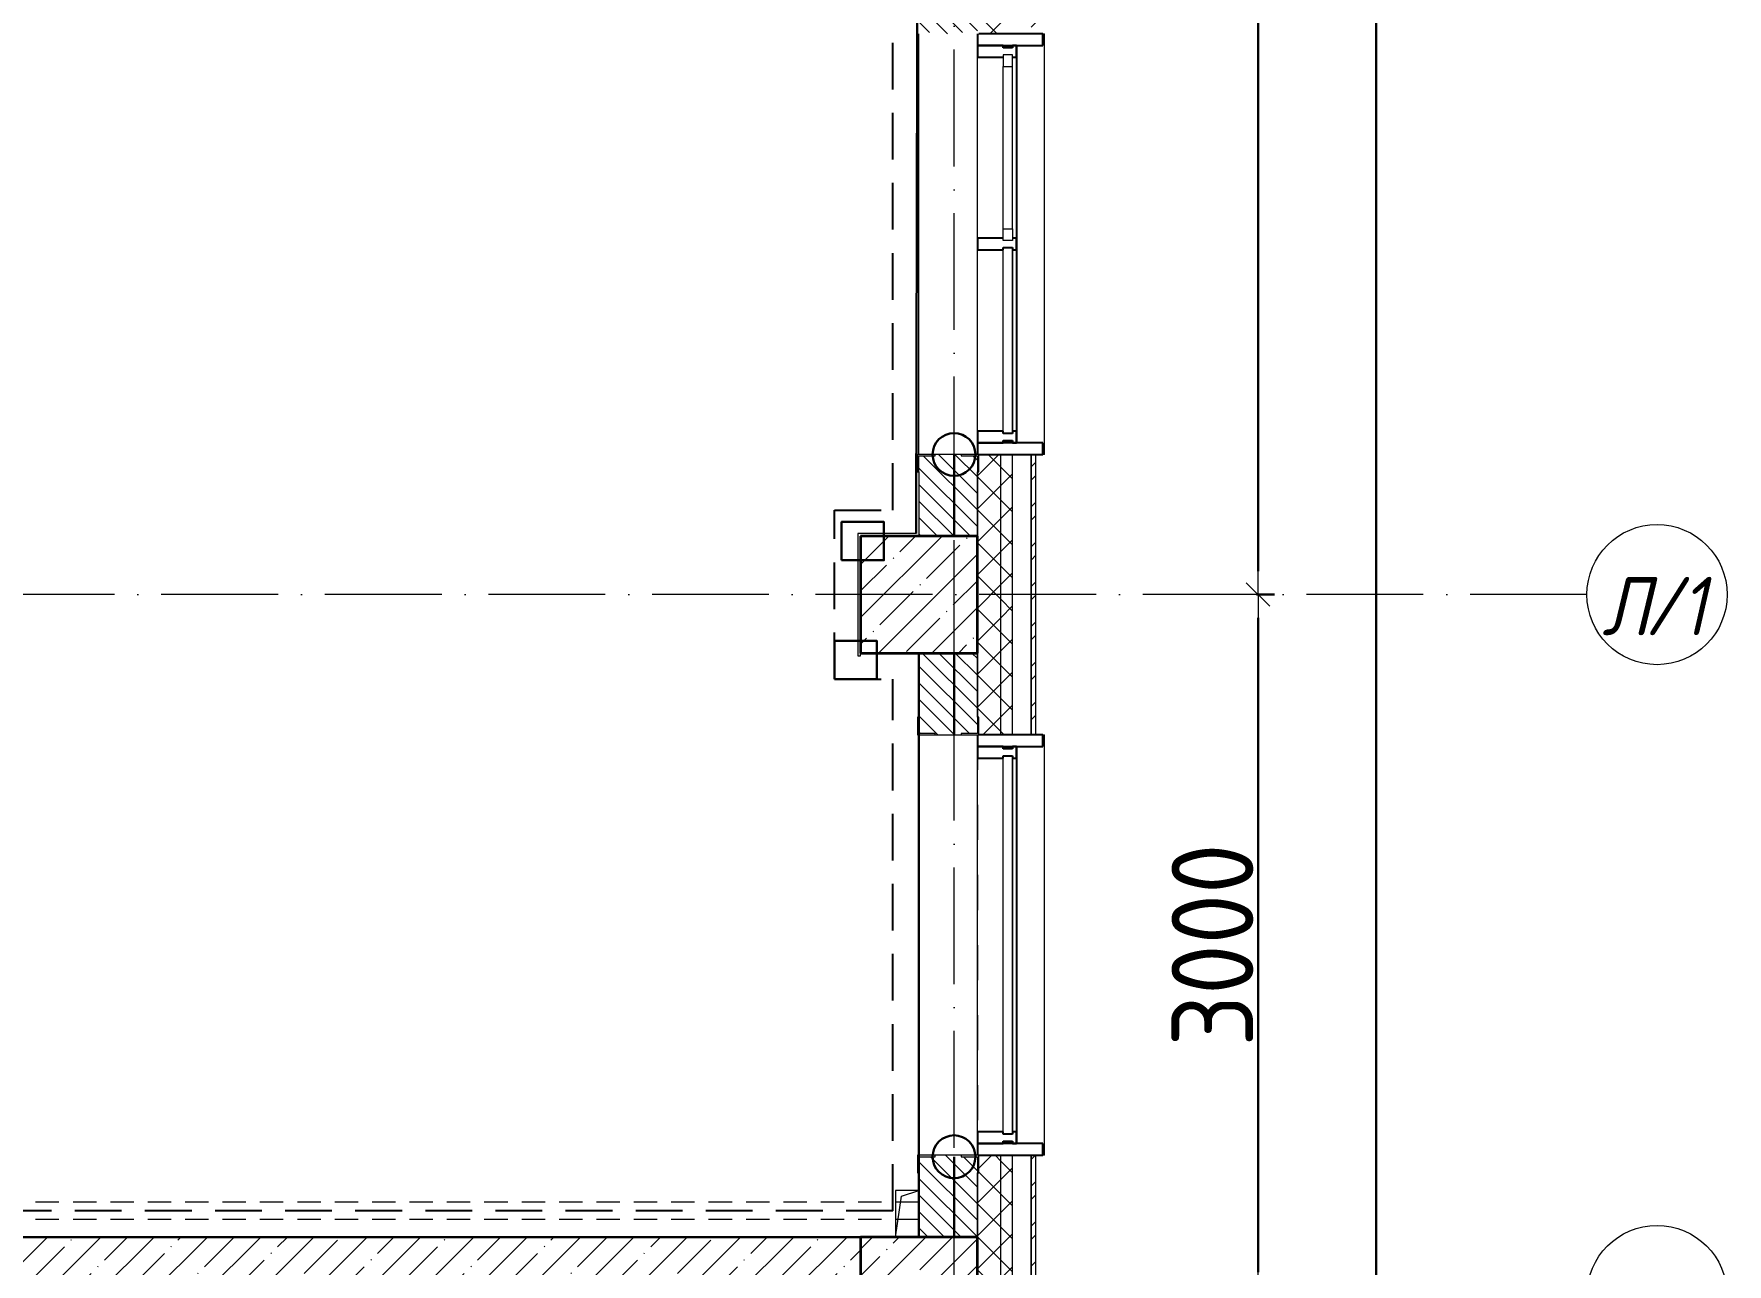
# Model space of a CAD drawing. Header units: millimetres. Extents: x -213536 to 1564669, y -45299 to 942238.
# Drawn here: x 530255 to 537500, y 443520 to 448785 of the extents above; entities that cross this region are included whole.
import ezdxf

# ---------------------------------------------------------------- set-up
doc = ezdxf.new("R2010")
doc.units = ezdxf.units.MM
for name, pattern in [('200_ШТРИХ_ш1п0_6_', [160, 100, -60]), ('50_200_ШТРИХ_1Т_ш5_п1_п1_', [700, 500, -100, 0, -100]), ('Штрих короткий', [300, 150, -150]), ('Штриховая _2 мм - 1 мм_', [300, 200, -100])]:
    doc.linetypes.add(name, pattern=pattern)
for name, color, linetype, lineweight in [('0-1', 7, 'Continuous', 5), ('0-2', 7, 'Continuous', 9), ('2.1) ПГП окна 2.8 м', 5, 'Continuous', 30), ('3) ЖБ 4м', 3, 'Continuous', 30), ('3.1) ЖБ окна 1.2 м', 102, 'Continuous', 30), ('4) Метл уголки', 6, 'Continuous', 30), ('5) Швы', 2, 'Continuous', 30), ('Импосты витража', 7, 'Continuous', 9), ('Импосты витража-1', 7, 'Continuous', 25), ('Каркас_Импост', 7, 'Continuous', 13), ('Линии-1', 7, '200_ШТРИХ_ш1п0_6_', 9), ('Несущие колонны', 7, 'Continuous', 9), ('Несущие колонны-1', 7, 'Continuous', 35), ('Обобщенные модели', 7, 'Continuous', 9), ('Общие ребра', 7, 'Continuous', 9), ('Окна', 7, 'Continuous', 9), ('Оси', 7, 'Continuous', 9), ('Оси-1', 7, 'Continuous', 20), ('Оси-2', 7, '50_200_ШТРИХ_1Т_ш5_п1_п1_', 9), ('Остекление-1', 7, 'Continuous', 9), ('Перемычка-1', 7, 'Штрих короткий', 9), ('Размеры', 7, 'Continuous', 15), ('Стены', 7, 'Continuous', 9), ('Стены-1', 7, 'Continuous', 13), ('Штриховка разреза-1', 7, 'Continuous', 9)]:
    doc.layers.add(name, color=color, linetype=linetype, lineweight=lineweight)
doc.layers.add('Каркас_Импост-2', color=7, linetype='Continuous', lineweight=9, true_color=0xaaaaaa)
doc.layers.add('СТ-1_1', color=7, linetype='Штриховая _2 мм - 1 мм_', lineweight=90, true_color=0x888888)
doc.layers.get('0-2').off()
doc.styles.add('ISOCPEUR_I_1', font='isocpeui.ttf', dxfattribs={"width": 0.85, "height": 2.5})
doc.styles.add('СПДС', font='isocpeur.ttf', dxfattribs={"width": 0.9})
doc.dimstyles.new('Размера А3', dxfattribs={"dimtxt": 200, "dimasz": 100, "dimexe": 70, "dimexo": 100, "dimgap": 20, "dimtad": 1, "dimdec": 0, "dimrnd": 10, "dimzin": 0, "dimdsep": 46, "dimtxsty": 'СПДС', "dimblk": 'ARROWHEAD_6', "dimcen": 1, "dimclrd": 256, "dimclre": 256, "dimclrt": 256, "dimazin": 0, "dimtfac": 1, "dimtdec": 0, "dimtmove": 2, "dimatfit": 3, "dimfxl": 1, "dimtolj": 1, "dimtzin": 0, "dimarcsym": 0})
pattern_1 = [(45, (0, 0), (-70.71068, 70.71068), []), (135, (0, 0), (-70.71068, -70.71068), [])]
pattern_2 = [(135, (0, 0), (-35.35534, -35.35534), [])]

# ---------------------------------------------------------------- blocks, each defined once
blk = doc.blocks.new('Ось сетки - Круг_Ø6_00__ISO-2_5_0_9K_-16731441-АИ2_03_План отделки стен 3-го этажа _Часть 2_')
at = {"layer": 'Оси-1'}
blk.add_circle((0, 0), 3, dxfattribs=at)
blk = doc.blocks.new('ARROWHEAD_6')
at = {"color": 0, "linetype": 'Continuous'}
for p, q in [((0, 0), (-1, 0)), ((-0.5, -0.5), (0.5, 0.5))]:
    blk.add_line(p, q, dxfattribs=at)
blk = doc.blocks.new('*D4764')
at = {"layer": 'Defpoints', "color": 0, "transparency": 16777216}
for p in [(535386.8, 446385.4), (535492.9, 446385.4), (535386.8, 443385.4)]:
    blk.add_point(p, dxfattribs=at)
at = {"layer": 'Размеры', "lineweight": -2, "transparency": 16777216}
for p, q in [((535486.8, 446385.4), (535562.9, 446385.4)), ((535492.9, 443485.4), (535492.9, 446285.4)), ((535486.8, 443385.4), (535562.9, 443385.4))]:
    blk.add_line(p, q, dxfattribs=at)
at = {"layer": 'Размеры', "lineweight": -2, "transparency": 16777216, "xscale": 100, "yscale": 100, "zscale": 100}
for p, rotation in [((535492.9, 446385.4), 90), ((535492.9, 443385.4), 270)]:
    blk.add_blockref('ARROWHEAD_6', p, dxfattribs=dict(at, rotation=rotation))
at = {"layer": 'Размеры', "transparency": 16777216, "insert": (535297.9, 444885.4), "char_height": 350, "width": 2.488, "attachment_point": 5, "rotation": 90, "style": 'СПДС'}
blk.add_mtext('\\A1;3000', dxfattribs=at)
blk = doc.blocks.new('*D4765')
at = {"layer": 'Defpoints', "color": 0, "transparency": 16777216}
for p in [(535386.8, 452385.4), (535492.9, 452385.4), (535386.8, 446385.4)]:
    blk.add_point(p, dxfattribs=at)
at = {"layer": 'Размеры', "lineweight": -2, "transparency": 16777216}
for p, q in [((535486.8, 452385.4), (535562.9, 452385.4)), ((535492.9, 446485.4), (535492.9, 452285.4)), ((535486.8, 446385.4), (535562.9, 446385.4))]:
    blk.add_line(p, q, dxfattribs=at)
at = {"layer": 'Размеры', "lineweight": -2, "transparency": 16777216, "xscale": 100, "yscale": 100, "zscale": 100}
for p, rotation in [((535492.9, 452385.4), 90), ((535492.9, 446385.4), 270)]:
    blk.add_blockref('ARROWHEAD_6', p, dxfattribs=dict(at, rotation=rotation))
at = {"layer": 'Размеры', "transparency": 16777216, "insert": (535297.9, 449385.4), "char_height": 350, "width": 2.488, "attachment_point": 5, "rotation": 90, "style": 'СПДС'}
blk.add_mtext('\\A1;6000', dxfattribs=at)
blk = doc.blocks.new('*D4774')
at = {"layer": 'Defpoints', "color": 0, "transparency": 16777216}
for p in [(535630.4, 474285.4), (535998.3, 474285.4), (535892.2, 425235.4)]:
    blk.add_point(p, dxfattribs=at)
at = {"layer": 'Размеры', "lineweight": -2, "transparency": 16777216}
for p, q in [((535730.4, 474285.4), (536068.3, 474285.4)), ((535998.3, 425335.4), (535998.3, 474185.4)), ((535992.2, 425235.4), (536068.3, 425235.4))]:
    blk.add_line(p, q, dxfattribs=at)
at = {"layer": 'Размеры', "lineweight": -2, "transparency": 16777216, "xscale": 100, "yscale": 100, "zscale": 100}
for p, rotation in [((535998.3, 474285.4), 90), ((535998.3, 425235.4), 270)]:
    blk.add_blockref('ARROWHEAD_6', p, dxfattribs=dict(at, rotation=rotation))
at = {"layer": 'Размеры', "transparency": 16777216, "insert": (535803.3, 449760.4), "char_height": 350, "width": 3.186, "attachment_point": 5, "rotation": 90, "style": 'СПДС'}
blk.add_mtext('\\A1;49050', dxfattribs=at)
blk = doc.blocks.new('BSC_Колонна _Прямоугольная - 500х500-V23-АИ2_03_План отделки стен 3-го этажа _Часть 2_')
at = {"layer": 'Несущие колонны'}
h = blk.add_hatch(dxfattribs=at)
h.set_pattern_fill('FP_31', color=256, style=0, pattern_type=2)
h.set_pattern_definition([(45, (-103350, -18150), (-114.04925, 114.04925), []), (45, (-103235.95, -18150), (-114.04925, 114.04925), [201.613, -40.323, 3.353, -36.97])])
h.paths.add_polyline_path([(-250, -250), (250, -250), (250, 250), (-250, 250), (-250, -112.4)], flags=0)
at = {"layer": 'Несущие колонны-1'}
for p, q in [((250, 250), (-250, 250)), ((-250, 250), (-250, -250)), ((250, -250), (250, 250)), ((-250, -250), (250, -250))]:
    blk.add_line(p, q, dxfattribs=at)
blk = doc.blocks.new('BSC_Колонна _Прямоугольная - 500х500-V31-АИ2_03_План отделки стен 3-го этажа _Часть 2_')
at = {"layer": 'Несущие колонны'}
h = blk.add_hatch(dxfattribs=at)
h.set_pattern_fill('FP_39', color=256, style=0, pattern_type=2)
h.set_pattern_definition([(45, (-103350, -21150), (-114.04925, 114.04925), []), (45, (-103235.95, -21150), (-114.04925, 114.04925), [201.613, -40.323, 3.353, -36.97])])
h.paths.add_polyline_path([(-250, -250), (250, -250), (250, 250), (-250, 250)], flags=0)
at = {"layer": 'Несущие колонны-1'}
for p, q in [((250, 250), (-250, 250)), ((-250, 250), (-250, -250)), ((250, -250), (250, 250)), ((-250, -250), (250, -250))]:
    blk.add_line(p, q, dxfattribs=at)
blk = doc.blocks.new('PNS_Панель прямоугольная1 - Нр_Стекло - 40мм-25293744-АИ2_03_План отделки стен 3-го этажа _Часть 2_')
at = {"layer": 'Остекление-1'}
for p, q in [((-800, 40), (800, 40)), ((-810, 0), (810, 0)), ((800, 0), (-800, 0))]:
    blk.add_line(p, q, dxfattribs=at)
blk = doc.blocks.new('Прямоугольный импост - Импост структурный с накладкой - 150мм-25651488-АИ2_03_План отделки стен 3-го этажа _Часть 2_')
at = {"layer": 'Импосты витража'}
for p, q in [((41650, -100), (43250, -100)), ((41650, -267), (43250, -267))]:
    blk.add_line(p, q, dxfattribs=at)
blk = doc.blocks.new('Прямоугольный импост - Импост структурный с накладкой - 150мм-25651501-АИ2_03_План отделки стен 3-го этажа _Часть 2_')
at = {"layer": 'Импосты витража-1'}
for p, q in [((-25, 0), (-25, 17)), ((-25, 17), (25, 17)), ((-15, 0), (-25, 0)), ((-15, -40), (-15, 0)), ((25, 0), (15, 0)), ((15, 0), (15, -40)), ((25, 17), (25, 0)), ((-25, -150), (-25, -40)), ((-25, -40), (-15, -40)), ((15, -40), (25, -40)), ((25, -40), (25, -150)), ((25, -150), (-25, -150))]:
    blk.add_line(p, q, dxfattribs=at)
blk = doc.blocks.new('Прямоугольный импост - Откос НВФ_50х280 мм-25995271-АИ2_03_План отделки стен 3-го этажа _Часть 2_')
at = {"layer": 'Импосты витража-1'}
for p, q in [((-50, 130), (0, 130)), ((-50, -150), (-50, 130)), ((0, 130), (0, -144)), ((0, -150), (-50, -150))]:
    blk.add_line(p, q, dxfattribs=at)
blk = doc.blocks.new('Прямоугольный импост - Откос НВФ_50х280 мм-25995273-АИ2_03_План отделки стен 3-го этажа _Часть 2_')
at = {"layer": 'Импосты витража-1'}
for p, q in [((0, 130), (-50, 130)), ((-50, 130), (-50, -150)), ((0, -144), (0, 130)), ((-50, -150), (0, -150))]:
    blk.add_line(p, q, dxfattribs=at)
blk = doc.blocks.new('PNS_Панель прямоугольная2 - Нр_Стекло - 40мм-26243474-АИ2_03_План отделки стен 3-го этажа _Часть 2_')
at = {"layer": 'Каркас_Импост'}
for p, q in [((-397.5, 0), (-397.5, 40)), ((-397.5, 40), (-347.5, 40)), ((-347.5, 40), (-347.5, 0)), ((397.5, 40), (347.5, 40)), ((347.5, 40), (347.5, 0)), ((397.5, 0), (397.5, 40)), ((-347.5, 0), (-397.5, 0)), ((347.5, 0), (397.5, 0))]:
    blk.add_line(p, q, dxfattribs=at)
at = {"layer": 'Каркас_Импост-2'}
for p, q in [((-347.5, 40), (347.5, 40)), ((-347.5, 0), (347.5, 0))]:
    blk.add_line(p, q, dxfattribs=at)
blk = doc.blocks.new('Прямоугольный импост - Импост структурный с накладкой - 150мм-25647633-АИ2_03_План отделки стен 3-го этажа _Часть 2_')
at = {"layer": 'Импосты витража-1'}
for p, q in [((-25, 0), (-25, 17)), ((-25, 17), (25, 17)), ((-15, 0), (-25, 0)), ((-15, -40), (-15, 0)), ((25, 17), (25, 0)), ((-25, -150), (-25, -40)), ((-25, -40), (-15, -40)), ((25, -40), (25, -150)), ((25, -150), (-25, -150))]:
    blk.add_line(p, q, dxfattribs=at)
blk = doc.blocks.new('Прямоугольный импост - Импост структурный с накладкой - 150мм-25647642-АИ2_03_План отделки стен 3-го этажа _Часть 2_')
at = {"layer": 'Импосты витража'}
for p, q in [((27275, -100), (28050, -100)), ((27275, -267), (28050, -267))]:
    blk.add_line(p, q, dxfattribs=at)
blk = doc.blocks.new('Прямоугольный импост - Импост структурный с накладкой - 150мм-V161-АИ2_03_План отделки стен 3-го этажа _Часть 2_')
at = {"layer": 'Импосты витража-1'}
for p, q in [((-25, 0), (-25, 17)), ((-25, 17), (25, 17)), ((25, 0), (15, 0)), ((15, 0), (15, -40)), ((25, 17), (25, 0)), ((-25, -150), (-25, -40)), ((15, -40), (25, -40)), ((25, -40), (25, -150)), ((25, -150), (-25, -150))]:
    blk.add_line(p, q, dxfattribs=at)
blk = doc.blocks.new('PNS_Панель прямоугольная1 - Нр_Стекло - 40мм-25259299-АИ2_03_План отделки стен 3-го этажа _Часть 2_')
at = {"layer": 'Остекление-1'}
for p, q in [((-387.5, 40), (387.5, 40)), ((-397.5, 0), (397.5, 0)), ((387.5, 0), (-387.5, 0))]:
    blk.add_line(p, q, dxfattribs=at)
blk = doc.blocks.new('Прямоугольный импост - Импост структурный с накладкой - 150мм-25647644-АИ2_03_План отделки стен 3-го этажа _Часть 2_')
at = {"layer": 'Импосты витража-1'}
for p, q in [((-25, 0), (-25, 17)), ((-25, 17), (25, 17)), ((-15, 0), (-25, 0)), ((-15, -40), (-15, 0)), ((25, 0), (15, 0)), ((15, 0), (15, -40)), ((25, 17), (25, 0)), ((-25, -150), (-25, -40)), ((-25, -40), (-15, -40)), ((15, -40), (25, -40)), ((25, -40), (25, -150)), ((25, -150), (-25, -150))]:
    blk.add_line(p, q, dxfattribs=at)
blk = doc.blocks.new('Прямоугольный импост - Откос НВФ_50х280 мм-V169-АИ2_03_План отделки стен 3-го этажа _Часть 2_')
at = {"layer": 'Импосты витража-1'}
for p, q in [((-50, 130), (0, 130)), ((-50, -150), (-50, 130)), ((0, 130), (0, -144)), ((0, -150), (-50, -150))]:
    blk.add_line(p, q, dxfattribs=at)
blk = doc.blocks.new('Прямоугольный импост - Откос НВФ_50х280 мм-25993838-АИ2_03_План отделки стен 3-го этажа _Часть 2_')
at = {"layer": 'Импосты витража-1'}
for p, q in [((0, 130), (-50, 130)), ((-50, 130), (-50, -150)), ((0, -144), (0, 130)), ((-50, -150), (0, -150))]:
    blk.add_line(p, q, dxfattribs=at)
blk = doc.blocks.new('Проем_Дверь_Прямоугольный - 1800х2700h_оконные проемы-25805030-АИ2_03_План отделки стен 3-го этажа _Часть 2_')
at = {"layer": 'Перемычка-1'}
for p, q in [((900, 125), (-900, 125)), ((900, -125), (-900, -125))]:
    blk.add_line(p, q, dxfattribs=at)
blk = doc.blocks.new('Фахверк_СКБ_Уголок - 250_2700-27497298-АИ2_03_План отделки стен 3-го этажа _Часть 2_')
at = {"layer": 'Обобщенные модели'}
for p, q in [((200, 181), (125, 181)), ((125, 181), (125, 106)), ((131, 106), (131, 175)), ((131, 175), (200, 175)), ((200, 175), (200, 181)), ((125, 106), (131, 106)), ((131, -6), (125, -6)), ((125, -6), (125, -81)), ((131, -75), (131, -6)), ((125, -81), (200, -81)), ((200, -75), (131, -75)), ((200, -81), (200, -75))]:
    blk.add_line(p, q, dxfattribs=at)
blk = doc.blocks.new('AR_Отверстие прямоугольное _в плите_ - AR_Отверстие прямоугольное _в плите_-V226-АИ2_03_План отделки стен 3-го этажа _Часть 2_')
at = {"layer": 'Обобщенные модели'}
for p, q in [((50, 100), (-50, 100)), ((-50, 100), (-50, -100)), ((-50, -100), (-25, 75)), ((-25, 75), (50, 100))]:
    blk.add_line(p, q, dxfattribs=at)
blk = doc.blocks.new('Отлив_СКБ - Отлив витража_120_НВФ-31885687-АИ2_03_План отделки стен 3-го этажа _Часть 2_')
at = {"layer": 'Окна'}
for p, q in [((1750, -2), (50, -2)), ((0, -120), (0, -113)), ((0, -120), (1800, -120)), ((1800, -113), (1800, -120))]:
    blk.add_line(p, q, dxfattribs=at)
blk = doc.blocks.new('0125-Р-ОО-Ш2-АР-о_23_10_2024_rvt-1-АИ2_03_План отделки стен 3-го этажа _Часть 2_')
at = {"layer": 'Штриховка разреза-1'}
h = blk.add_hatch(dxfattribs=at)
h.set_pattern_fill('FP_81', color=256, style=0, pattern_type=2)
h.set_pattern_definition(pattern_1)
h.paths.add_polyline_path([(103700, -200), (103700, 750), (103606, 750), (103606, 675), (103600, 675), (103600, -200)], flags=0)
h.paths.add_polyline_path([(103700, 2550), (103700, 3750), (103606, 3750), (103606, 3675), (103600, 3675), (103600, 2625), (103606, 2625), (103606, 2550)], flags=0)
h.paths.add_polyline_path([(103700, 5550), (103700, 6750), (103606, 6750), (103606, 6675), (103600, 6675), (103600, 5625), (103606, 5625), (103606, 5550)], flags=0)
h.paths.add_polyline_path([(103700, 8550), (103700, 9750), (103606, 9750), (103606, 9675), (103600, 9675), (103600, 8625), (103606, 8625), (103606, 8550)], flags=0)
h.paths.add_polyline_path([(103700, 11550), (103700, 12750), (103606, 12750), (103606, 12675), (103600, 12675), (103600, 11625), (103606, 11625), (103606, 11550)], flags=0)
h.paths.add_polyline_path([(103606, 17550), (103700, 17550), (103700, 18750), (103606, 18750), (103606, 18675), (103600, 18675), (103600, 17625), (103606, 17625), (103606, 17556)], flags=0)
h.paths.add_polyline_path([(103700, 20550), (103700, 21750), (103606, 21750), (103606, 21675), (103600, 21675), (103600, 20625), (103606, 20625), (103606, 20550)], flags=0)
h.paths.add_polyline_path([(103700, 23550), (103700, 24750), (103606, 24750), (103606, 24675), (103600, 24675), (103600, 23625), (103606, 23625), (103606, 23550)], flags=0)
h.paths.add_polyline_path([(103606, 26550), (103700, 26550), (103700, 27750), (103606, 27750), (103606, 27675), (103600, 27675), (103600, 26625), (103606, 26625), (103606, 26556)], flags=0)
h.paths.add_polyline_path([(103606, 29550), (103700, 29550), (103700, 30750), (103606, 30750), (103606, 30675), (103600, 30675), (103600, 29625), (103606, 29625), (103606, 29556)], flags=0)
h.paths.add_polyline_path([(103700, 35550), (103700, 36750), (103606, 36750), (103606, 36675), (103600, 36675), (103600, 35625), (103606, 35625), (103606, 35550)], flags=0)
h.paths.add_polyline_path([(103606, 38550), (103700, 38550), (103700, 39750), (103606, 39750), (103606, 39675), (103600, 39675), (103600, 38625), (103606, 38625), (103606, 38556)], flags=0)
h.paths.add_polyline_path([(103606, 41550), (103700, 41550), (103700, 42750), (103606, 42750), (103606, 42675), (103600, 42675), (103600, 41625), (103606, 41625), (103606, 41556)], flags=0)
h.paths.add_polyline_path([(103700, 47550), (103700, 48615), (103600, 48615), (103600, 47625), (103606, 47625), (103606, 47550)], flags=0)
h = blk.add_hatch(dxfattribs=at)
h.set_pattern_fill('FP_81', color=256, style=0, pattern_type=2)
h.set_pattern_definition(pattern_1)
h.paths.add_polyline_path([(103700, -250), (103750, -250), (103750, 750), (103700, 750), (103700, -200)], flags=0)
h.paths.add_polyline_path([(103750, 2550), (103750, 3750), (103700, 3750), (103700, 2550)], flags=0)
h.paths.add_polyline_path([(103700, 5550), (103750, 5550), (103750, 6750), (103700, 6750), (103700, 6024.8)], flags=0)
h.paths.add_polyline_path([(103700, 8550), (103750, 8550), (103750, 9750), (103700, 9750), (103700, 8797)], flags=0)
h.paths.add_polyline_path([(103750, 11550), (103750, 12750), (103700, 12750), (103700, 11550)], flags=0)
h.paths.add_polyline_path([(103700, 17550), (103750, 17550), (103750, 18750), (103700, 18750), (103700, 18037.6)], flags=0)
h.paths.add_polyline_path([(103700, 20550), (103750, 20550), (103750, 21750), (103700, 21750), (103700, 20809.8)], flags=0)
h.paths.add_polyline_path([(103700, 23550), (103750, 23550), (103750, 24750), (103700, 24750), (103700, 23581.9)], flags=0)
h.paths.add_polyline_path([(103750, 26550), (103750, 27750), (103700, 27750), (103700, 26550)], flags=0)
h.paths.add_polyline_path([(103750, 29550), (103750, 30750), (103700, 30750), (103700, 29550)], flags=0)
h.paths.add_polyline_path([(103700, 35550), (103750, 35550), (103750, 36750), (103700, 36750), (103700, 35594.7)], flags=0)
h.paths.add_polyline_path([(103700, 38550), (103750, 38550), (103750, 39750), (103700, 39750), (103700, 39291)], flags=0)
h.paths.add_polyline_path([(103750, 41550), (103750, 42750), (103700, 42750), (103700, 41550)], flags=0)
h.paths.add_polyline_path([(103750, 47550), (103750, 48615), (103700, 48615), (103700, 47550)], flags=0)
h = blk.add_hatch(dxfattribs=at)
h.set_pattern_fill('FP_80', color=256, style=0, pattern_type=2)
h.set_pattern_definition([(45, (0, 0), (-85.53659, 85.53659), []), (45, (57.02, 0), (-85.53659, 85.53659), [])])
h.paths.add_polyline_path([(103830, -350), (103850, -350), (103850, 750), (103830, 750), (103830, -330)], flags=0)
h.paths.add_polyline_path([(103850, 2550), (103850, 3750), (103830, 3750), (103830, 2550)], flags=0)
h.paths.add_polyline_path([(103850, 5550), (103850, 6750), (103830, 6750), (103830, 5550)], flags=0)
h.paths.add_polyline_path([(103850, 8550), (103850, 9750), (103830, 9750), (103830, 8550)], flags=0)
h.paths.add_polyline_path([(103830, 11550), (103850, 11550), (103850, 12750), (103830, 12750), (103830, 11569.1)], flags=0)
h.paths.add_polyline_path([(103850, 17550), (103850, 18750), (103830, 18750), (103830, 17550)], flags=0)
h.paths.add_polyline_path([(103830, 20550), (103850, 20550), (103850, 21750), (103830, 21750), (103830, 20809.8)], flags=0)
h.paths.add_polyline_path([(103850, 23550), (103850, 24750), (103830, 24750), (103830, 23550)], flags=0)
h.paths.add_polyline_path([(103850, 26550), (103850, 27750), (103830, 27750), (103830, 26550)], flags=0)
h.paths.add_polyline_path([(103830, 29550), (103850, 29550), (103850, 30750), (103830, 30750), (103830, 30050.4)], flags=0)
h.paths.add_polyline_path([(103830, 35550), (103850, 35550), (103850, 36750), (103830, 36750), (103830, 35594.7)], flags=0)
h.paths.add_polyline_path([(103830, 38550), (103850, 38550), (103850, 39750), (103830, 39750), (103830, 39291)], flags=0)
h.paths.add_polyline_path([(103830, 41550), (103850, 41550), (103850, 42750), (103830, 42750), (103830, 42063.2)], flags=0)
h.paths.add_polyline_path([(103830, 47550), (103850, 47550), (103850, 48615), (103830, 48615), (103830, 47607.5)], flags=0)
h = blk.add_hatch(dxfattribs=at)
h.set_pattern_fill('FP_1', color=256, style=0, pattern_type=2)
h.set_pattern_definition(pattern_2)
h.paths.add_polyline_path([(103350, 21400), (103600, 21400), (103600, 21744), (103531, 21744), (103531, 21750), (103419, 21750), (103419, 21744), (103350, 21744), (103350, 21494)], flags=0)
h.paths.add_polyline_path([(103419, 23550), (103531, 23550), (103531, 23556), (103600, 23556), (103600, 24744), (103531, 24744), (103531, 24750), (103419, 24750), (103419, 24744), (103350, 24744), (103350, 23556), (103419, 23556)], flags=0)
h.paths.add_polyline_path([(103419, 26550), (103531, 26550), (103531, 26556), (103600, 26556), (103600, 26900), (103350, 26900), (103350, 26556), (103419, 26556)], flags=0)
h = blk.add_hatch(dxfattribs=at)
h.set_pattern_fill('FP_1', color=256, style=0, pattern_type=2)
h.set_pattern_definition(pattern_2)
h.paths.add_polyline_path([(103350, 18400), (103600, 18400), (103600, 18744), (103531, 18744), (103531, 18750), (103419, 18750), (103419, 18744), (103350, 18744), (103350, 18675)], flags=0)
h.paths.add_polyline_path([(103531, 20550), (103531, 20556), (103600, 20556), (103600, 20900), (103350, 20900), (103350, 20556), (103419, 20556), (103419, 20550)], flags=0)
h = blk.add_hatch(dxfattribs=at)
h.set_pattern_fill('FP_2', color=256, style=0, pattern_type=2)
h.set_pattern_definition([(45, (0, 0), (-114.04925, 114.04925), []), (45, (114.05, 0), (-114.04925, 114.04925), [201.612, -40.322, 3.353, -36.97])])
h.paths.add_polyline_path([(103100, 18150), (103100, 18400), (96100, 18400), (96100, 18150), (102188.9, 18150)], flags=0)
at = {"layer": 'Линии-1'}
for p, q in [((103350, 18550), (95800, 18550)), ((103350, 18475), (95800, 18475))]:
    blk.add_line(p, q, dxfattribs=at)
at = {"layer": 'Общие ребра'}
for p, q in [((103700, 20550), (103700, 21750)), ((103750, 20550), (103750, 21750)), ((103600, 21675), (103600, 21400)), ((103600, 21400), (103600, 21675)), ((103600, 20900), (103600, 20625)), ((103600, 20625), (103600, 20900)), ((103700, 17550), (103700, 18750)), ((103750, 17550), (103750, 18750)), ((103600, 18675), (103600, 18400)), ((103600, 18400), (103600, 18675))]:
    blk.add_line(p, q, dxfattribs=at)
at = {"layer": 'Стены'}
for p, q in [((103350, 21750), (103350, 23550)), ((103350, 18750), (103350, 20550))]:
    blk.add_line(p, q, dxfattribs=at)
at = {"layer": 'Стены-1'}
for p, q in [((103531, 21750), (103419, 21750)), ((103830, 21750), (103606, 21750)), ((103830, 20550), (103830, 21750)), ((103850, 21750), (103830, 21750)), ((103830, 21750), (103830, 20550)), ((103850, 20550), (103850, 21750)), ((103350, 21675), (103350, 21400)), ((103350, 20900), (103350, 20625)), ((103419, 20550), (103531, 20550)), ((103606, 20550), (103830, 20550)), ((103830, 20550), (103850, 20550)), ((103531, 18750), (103419, 18750)), ((103830, 18750), (103606, 18750)), ((103830, 17550), (103830, 18750)), ((103850, 18750), (103830, 18750)), ((103830, 18750), (103830, 17550)), ((103850, 17550), (103850, 18750)), ((103350, 18675), (103350, 18400)), ((103100, 18400), (96100, 18400))]:
    blk.add_line(p, q, dxfattribs=at)
at = {"layer": '0-2'}
for name, p, rotation in [('Проем_Дверь_Прямоугольный - 1800х2700h_оконные проемы-25805030-АИ2_03_План отделки стен 3-го этажа _Часть 2_', (103475, 22650), 269.9999999999999), ('Отлив_СКБ - Отлив витража_120_НВФ-31885687-АИ2_03_План отделки стен 3-го этажа _Часть 2_', (103767, 21750), 90), ('Прямоугольный импост - Импост структурный с накладкой - 150мм-25647642-АИ2_03_План отделки стен 3-го этажа _Часть 2_', (103500, -4600), 89.99999999999999), ('PNS_Панель прямоугольная2 - Нр_Стекло - 40мм-26243474-АИ2_03_План отделки стен 3-го этажа _Часть 2_', (103750, 23062.5), 89.9999999999975), ('Прямоугольный импост - Импост структурный с накладкой - 150мм-25647642-АИ2_03_План отделки стен 3-го этажа _Часть 2_', (103500, -5425), 89.99999999999878), ('PNS_Панель прямоугольная1 - Нр_Стекло - 40мм-25259299-АИ2_03_План отделки стен 3-го этажа _Часть 2_', (103750, 22237.5), 89.9999999999975), ('Фахверк_СКБ_Уголок - 250_2700-27497298-АИ2_03_План отделки стен 3-го этажа _Часть 2_', (103425, 21875), 269.9999999999999), ('Прямоугольный импост - Откос НВФ_50х280 мм-25993838-АИ2_03_План отделки стен 3-го этажа _Часть 2_', (103750, 21750), 269.9999999999975), ('Фахверк_СКБ_Уголок - 250_2700-27497298-АИ2_03_План отделки стен 3-го этажа _Часть 2_', (103525, 20425), 89.9999999999999), ('Проем_Дверь_Прямоугольный - 1800х2700h_оконные проемы-25805030-АИ2_03_План отделки стен 3-го этажа _Часть 2_', (103475, 19650), 89.99999999999993), ('Отлив_СКБ - Отлив витража_120_НВФ-31885687-АИ2_03_План отделки стен 3-го этажа _Часть 2_', (103767, 18750), 90), ('Прямоугольный импост - Импост структурный с накладкой - 150мм-25651488-АИ2_03_План отделки стен 3-го этажа _Часть 2_', (103500, -22800), 89.99999999999972), ('PNS_Панель прямоугольная1 - Нр_Стекло - 40мм-25293744-АИ2_03_План отделки стен 3-го этажа _Часть 2_', (103750, 19650), 89.99999999999899), ('Прямоугольный импост - Откос НВФ_50х280 мм-25995273-АИ2_03_План отделки стен 3-го этажа _Часть 2_', (103750, 18750), 269.999999999999), ('Фахверк_СКБ_Уголок - 250_2700-27497298-АИ2_03_План отделки стен 3-го этажа _Часть 2_', (103425, 18875), 269.9999999999999)]:
    blk.add_blockref(name, p, dxfattribs=dict(at, rotation=rotation))
at = {"layer": '0-2', "extrusion": (0, 0, -1)}
for name, p, rotation in [('Прямоугольный импост - Откос НВФ_50х280 мм-V169-АИ2_03_План отделки стен 3-го этажа _Часть 2_', (-103750, 23550), 90.0000000000025), ('Прямоугольный импост - Импост структурный с накладкой - 150мм-V161-АИ2_03_План отделки стен 3-го этажа _Часть 2_', (-103750, 23475), 90.0000000000025), ('Прямоугольный импост - Импост структурный с накладкой - 150мм-25647633-АИ2_03_План отделки стен 3-го этажа _Часть 2_', (-103750, 22650), 90.0000000000025), ('Прямоугольный импост - Импост структурный с накладкой - 150мм-25647644-АИ2_03_План отделки стен 3-го этажа _Часть 2_', (-103750, 21825), 90.0000000000025), ('Прямоугольный импост - Откос НВФ_50х280 мм-25995271-АИ2_03_План отделки стен 3-го этажа _Часть 2_', (-103750, 20550), 90.00000000000101), ('Прямоугольный импост - Импост структурный с накладкой - 150мм-25651501-АИ2_03_План отделки стен 3-го этажа _Часть 2_', (-103750, 20475), 90.00000000000101), ('Прямоугольный импост - Импост структурный с накладкой - 150мм-25651501-АИ2_03_План отделки стен 3-го этажа _Часть 2_', (-103750, 18825), 90.00000000000101)]:
    blk.add_blockref(name, p, dxfattribs=dict(at, rotation=rotation))
at = {"layer": '0-2'}
for name, p in [('BSC_Колонна _Прямоугольная - 500х500-V31-АИ2_03_План отделки стен 3-го этажа _Часть 2_', (103350, 21150)), ('AR_Отверстие прямоугольное _в плите_ - AR_Отверстие прямоугольное _в плите_-V226-АИ2_03_План отделки стен 3-го этажа _Часть 2_', (103300, 18500)), ('BSC_Колонна _Прямоугольная - 500х500-V23-АИ2_03_План отделки стен 3-го этажа _Часть 2_', (103350, 18150))]:
    blk.add_blockref(name, p, dxfattribs=at)
blk = doc.blocks.new('3этНиз')
at = {"layer": 'СТ-1_1', "lineweight": 25}
for p, q in [((533930.1, 446747.4), (533930.1, 452023.4)), ((533680.1, 446023.4), (533680.1, 446747.4)), ((533680.1, 446747.4), (533930.1, 446747.4)), ((533680.1, 446023.4), (533930.1, 446023.4)), ((533930.1, 443747.4), (533930.1, 446023.4)), ((533930.1, 443747.4), (526604.1, 443747.4))]:
    blk.add_line(p, q, dxfattribs=at)
at = {"layer": 'Стены-1'}
for p, q in [((533780.1, 446647.4), (533780.1, 446123.4)), ((534030.1, 446647.4), (533780.1, 446647.4)), ((533792.1, 446123.4), (533792.1, 446135.4)), ((533780.1, 446123.4), (533792.1, 446123.4))]:
    blk.add_line(p, q, dxfattribs=at)
at = {"layer": '0-1'}
blk.add_blockref('0125-Р-ОО-Ш2-АР-о_23_10_2024_rvt-1-АИ2_03_План отделки стен 3-го этажа _Часть 2_', (430692.1, 425235.4), dxfattribs=at)
blk = doc.blocks.new('Ось 3 этаж')
at = {"layer": 'Оси-2'}
for p, q in [((534192.1, 423014.8), (534192.1, 477896.8)), ((536900.4, 446385.4), (526392.1, 446385.4))]:
    blk.add_line(p, q, dxfattribs=at)
at = {"layer": 'Оси-1', "xscale": 99.99999999999993, "yscale": 99.99999999999993, "zscale": 99.99999999999993}
for p, rotation in [((537200.4, 446385.4), 89.99999999999984), ((537200.4, 443385.4), 89.99999999999982)]:
    blk.add_blockref('Ось сетки - Круг_Ø6_00__ISO-2_5_0_9K_-16731441-АИ2_03_План отделки стен 3-го этажа _Часть 2_', p, dxfattribs=dict(at, rotation=rotation))
at = {"layer": 'Оси', "char_height": 250, "attachment_point": 1, "style": 'ISOCPEUR_I_1'}
for s, insert, width in [('\\fISOCPEUR|b0|i1|c204|p34|;\\W.9;Л', (536964.9, 446461.5), 223.671), ('/1', (537149.5, 446461.5), 346.329)]:
    blk.add_mtext(s, dxfattribs=dict(at, insert=insert, width=width))
at = {"layer": 'Размеры'}
for base, p1, p2, picture, middle in [((535998.3, 474285.4), (535892.2, 425235.4), (535630.4, 474285.4), '*D4774', (535803.3, 449760.4)), ((535492.9, 452385.4), (535386.8, 446385.4), (535386.8, 452385.4), '*D4765', (535297.9, 449385.4)), ((535492.9, 446385.4), (535386.8, 443385.4), (535386.8, 446385.4), '*D4764', (535297.9, 444885.4))]:
    dim = blk.add_linear_dim(base=base, p1=p1, p2=p2, angle=90, dimstyle='Размера А3', override={"dimtxt": 350}, dxfattribs=at)
    dim.commit()
    dim.dimension.update_dxf_attribs({"geometry": picture, "text_midpoint": middle})

msp = doc.modelspace()

# ---------------------------------------------------------------- linework, layer by layer
at = {"layer": '2.1) ПГП окна 2.8 м'}
for points in [[(534192.1, 446635.4), (534192.1, 446985.4)], [(534192.1, 445785.4), (534192.1, 446135.4)], [(534192.1, 443635.4), (534192.1, 443979.4)]]:
    msp.add_lwpolyline(points, dxfattribs=at)
at = {"layer": '3) ЖБ 4м'}
for points in [[(534042.1, 446135.4), (533792.1, 446135.4), (533792.1, 446635.4), (534042.1, 446635.4)], [(526492.1, 443635.4), (534042.1, 443635.4)]]:
    msp.add_lwpolyline(points, dxfattribs=at)
at = {"layer": '3.1) ЖБ окна 1.2 м'}
for points in [[(534030.1, 446647.4), (534042.1, 452135.4)], [(534042.1, 443635.4), (534042.1, 446135.4)]]:
    msp.add_lwpolyline(points, dxfattribs=at)
at = {"layer": '4) Метл уголки'}
for points in [[(533710.9, 446532.1), (533892.2, 446532.1), (533892.2, 446696.8), (533710.9, 446696.8)], [(533680.1, 446023.4), (533861.4, 446023.4), (533861.4, 446188.2), (533680.1, 446188.2)]]:
    msp.add_lwpolyline(points, close=True, dxfattribs=at)
at = {"layer": '5) Швы'}
for centre in [(534192.1, 446985.4), (534192.1, 443979.4)]:
    msp.add_circle(centre, 91.6, dxfattribs=at)

# ---------------------------------------------------------------- block references
at = {"color": 5, "lineweight": 30}
msp.add_blockref('Ось 3 этаж', (0, 0), dxfattribs=at)
at = {"layer": '3) ЖБ 4м'}
msp.add_blockref('3этНиз', (0, 0), dxfattribs=at)

doc.saveas('drawing.dxf')
